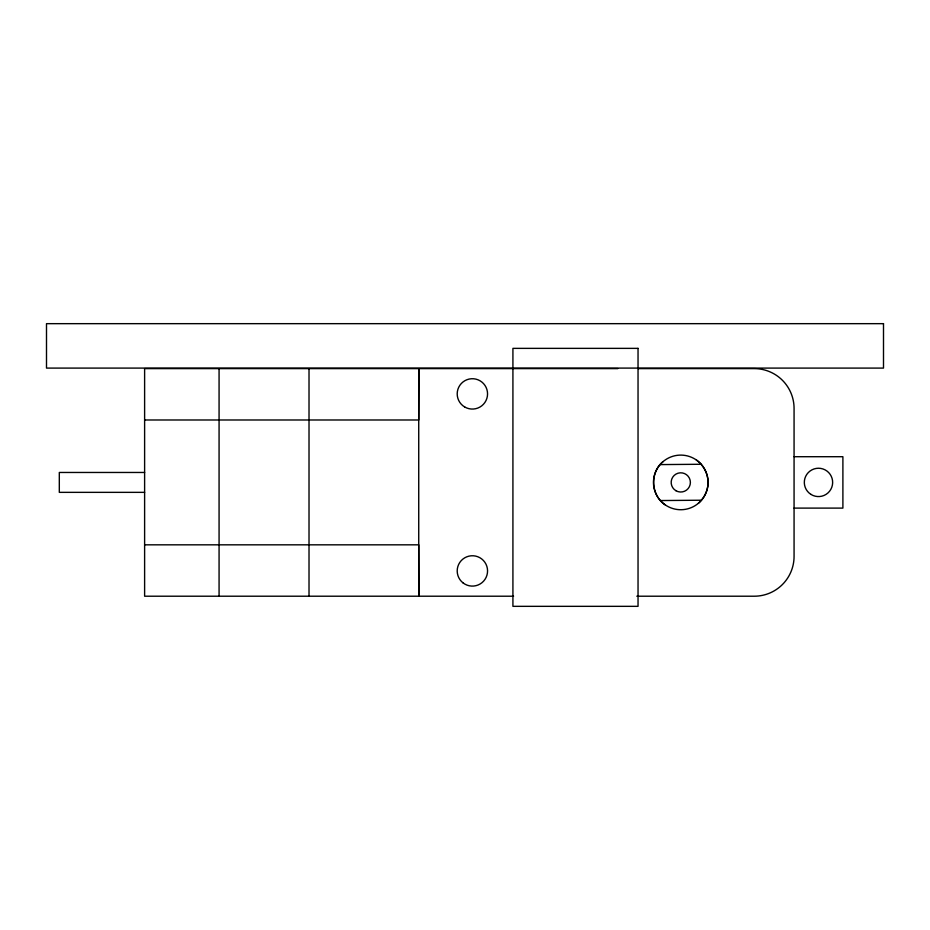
<?xml version="1.0" encoding="UTF-8"?>
<svg xmlns="http://www.w3.org/2000/svg" width="930" height="930" viewBox="0 0 930 930"><rect width="100%" height="100%" fill="white"/><g stroke="black" fill="none" stroke-linecap="round" stroke-linejoin="round"><path stroke-width="1.4" d="M418.93 368.606L418.733 419.988L144.615 419.988M696.314 459.955C704.173 465.488 708.683 475.056 707.997 484.635A27.319 27.319 0 0 1 665.229 504.874C650.791 495.318 649.64 472.475 663.102 461.582M698.442 503.235C703.871 498.503 707.253 491.772 707.997 484.635A27.319 27.319 0 0 0 669.088 457.723A27.319 27.319 0 0 0 665.229 504.874M660.312 464.593L700.953 464.268M660.591 500.549L701.232 500.224M617.811 368.606L144.615 368.606L144.615 596.211L513.569 596.211M638.12 368.606L754.242 368.606A39.827 39.827 0 0 1 794.069 408.433L794.069 556.384A39.827 39.827 0 0 1 754.242 596.211L636.806 596.211M794.069 456.711L842.894 456.711L842.894 508.106L794.069 508.106M144.615 472.463L59.311 472.463L59.311 492.354L144.615 492.354M144.615 544.829L418.733 544.829L418.93 596.211M418.733 368.606L418.733 596.211M309.016 368.606L309.016 596.211M219.073 368.606L219.073 596.211M883.5 323.663L46.5 323.663L46.5 368.094L883.5 368.094L883.5 323.663M638.038 348.366L512.918 348.366L512.918 606.337L638.038 606.337L638.038 348.366M464.698 406.98A15.171 15.171 0 0 0 487.553 393.995A15.171 15.171 0 0 0 464.884 380.696A15.171 15.171 0 0 0 464.698 406.98M463.059 582.901A15.171 15.171 0 0 0 487.413 573.02A15.171 15.171 0 0 0 466.674 556.861A15.171 15.171 0 0 0 463.059 582.901M810.948 494.4A14.159 14.159 0 0 0 832.641 482.937A14.159 14.159 0 0 0 811.867 469.883A14.159 14.159 0 0 0 810.948 494.4M675.971 490.738A9.614 9.614 0 0 0 690.386 482.414A9.614 9.614 0 0 0 675.971 474.091A9.614 9.614 0 0 0 675.971 490.738"/></g></svg>
